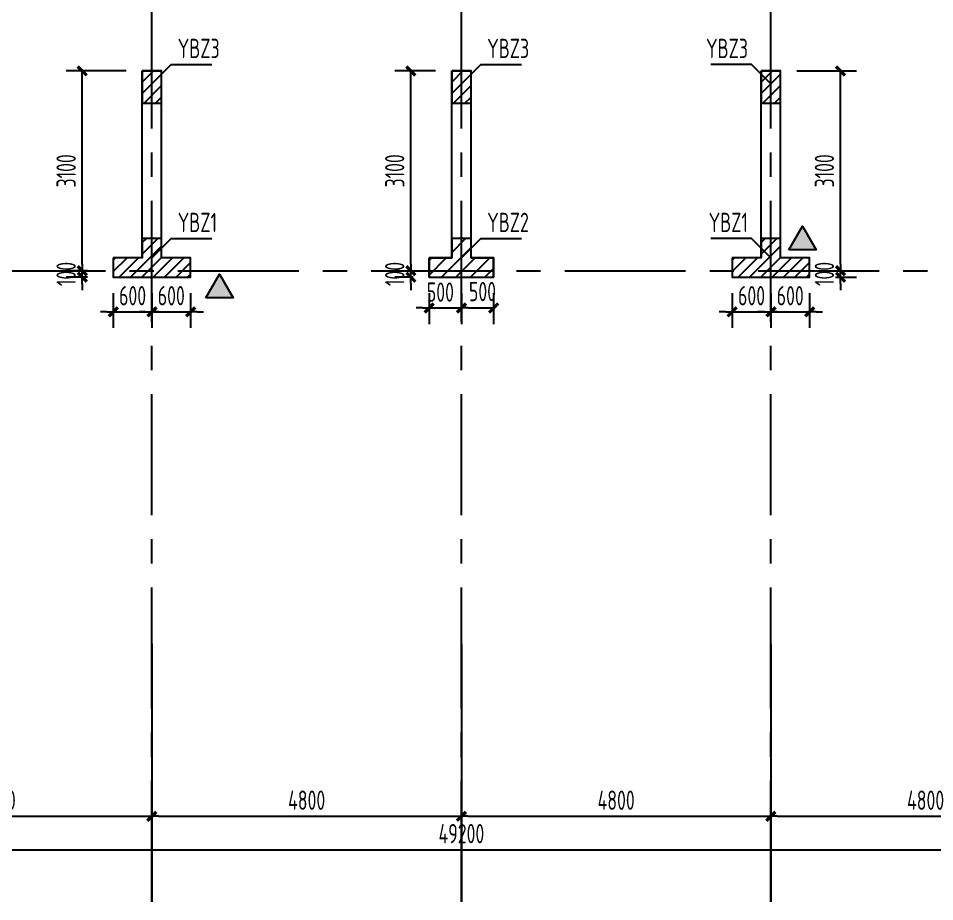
# Model space of a CAD drawing. Extents: x 580289 to 1106878, y -144605 to 78052.
# Drawn here: x 683089 to 697301, y 49127 to 62835 of the extents above; entities that cross this region are included whole.
import ezdxf

# ---------------------------------------------------------------- set-up
doc = ezdxf.new("R2010")
doc.units = 0
doc.header["$LTSCALE"] = 100
doc.linetypes.add('CENTER', pattern=[2, 1.25, -0.25, 0.25, -0.25])
doc.linetypes.add('DASHED', pattern=[0.75, 0.5, -0.25])
doc.layers.get('0').update_dxf_attribs({"linetype": 'CONTINUOUS'})
doc.layers.get('Defpoints').update_dxf_attribs({"linetype": 'CONTINUOUS'})
for name, color, linetype in [('AXIS', 3, 'CONTINUOUS'), ('b边缘构件', 240, 'CONTINUOUS'), ('b边缘构件阴影', 240, 'CONTINUOUS'), ('COLU', 7, 'CONTINUOUS'), ('COLU_DASH', 9, 'DASHED'), ('DIM', 3, 'CONTINUOUS'), ('PAXIS', 253, 'CENTER'), ('TEXT', 2, 'CONTINUOUS'), ('THIN', 7, 'CONTINUOUS')]:
    doc.layers.add(name, color=color, linetype=linetype)
doc.styles.get("Standard").update_dxf_attribs({"font": 'tssdeng.shx', "width": 0.7, "bigfont": 'tssdchn.shx'})
doc.styles.add('TSSD_Dimension', font='Tssdeng.shx', dxfattribs={"width": 0.7, "bigfont": 'tssdchn.shx'})
doc.dimstyles.new('TSSD_100_100$0', dxfattribs={"dimtxt": 300, "dimasz": 100, "dimexe": 250, "dimexo": 250, "dimgap": 100, "dimtad": 1, "dimdec": 0, "dimzin": 0, "dimdsep": 46, "dimtxsty": 'TSSD_Dimension', "dimblk": '_TSDBK', "dimblk1": '_TSDBK', "dimblk2": '_TSDBK', "dimsah": 1, "dimcen": 0, "dimclrt": 7, "dimadec": 0, "dimazin": 0, "dimtfac": 1, "dimtdec": 0, "dimtix": 1, "dimtmove": 2, "dimatfit": 3, "dimldrblk": '_TSDBK', "dimfxl": 1, "dimtolj": 1, "dimtzin": 0, "dimarcsym": 0})

# ---------------------------------------------------------------- blocks, each defined once
blk = doc.blocks.new('_TSDBK')
blk.add_line((-1, 0), (0, 0))
at = {"const_width": 0.5}
blk.add_lwpolyline([(-0.7, -0.7), (0.7, 0.7)], dxfattribs=at)
blk = doc.blocks.new('*D39')
at = {"layer": 'Defpoints', "color": 0}
for p in [(684080, 58918), (684411, 58918), (684411, 58818)]:
    blk.add_point(p, dxfattribs=at)
at = {"layer": 'DIM', "color": 0, "lineweight": -2}
for p, q in [((684080, 59018), (684080, 59118)), ((684161, 58918), (683830, 58918)), ((684080, 58818), (684080, 58918)), ((684161, 58818), (683830, 58818)), ((684080, 58718), (684080, 58618))]:
    blk.add_line(p, q, dxfattribs=at)
at = {"layer": 'DIM', "color": 0, "lineweight": -2, "xscale": 100, "yscale": 100, "zscale": 100}
for p, rotation in [((684080, 58918), 270), ((684080, 58818), 90)]:
    blk.add_blockref('_TSDBK', p, dxfattribs=dict(at, rotation=rotation))
at = {"layer": 'DIM', "color": 7, "insert": (683830, 58868), "char_height": 300, "attachment_point": 5, "rotation": 90, "style": 'TSSD_Dimension'}
blk.add_mtext('\\A1;100', dxfattribs=at)
blk = doc.blocks.new('*D40')
at = {"layer": 'Defpoints', "color": 0}
for p in [(684080, 62018), (685011, 62018), (684411, 58918)]:
    blk.add_point(p, dxfattribs=at)
at = {"layer": 'DIM', "color": 0, "lineweight": -2}
for p, q in [((684761, 62018), (683830, 62018)), ((684080, 59018), (684080, 61918)), ((684161, 58918), (683830, 58918))]:
    blk.add_line(p, q, dxfattribs=at)
at = {"layer": 'DIM', "color": 0, "lineweight": -2, "xscale": 100, "yscale": 100, "zscale": 100}
for p, rotation in [((684080, 62018), 90), ((684080, 58918), 270)]:
    blk.add_blockref('_TSDBK', p, dxfattribs=dict(at, rotation=rotation))
at = {"layer": 'DIM', "color": 7, "insert": (683830, 60468), "char_height": 300, "attachment_point": 5, "rotation": 90, "style": 'TSSD_Dimension'}
blk.add_mtext('\\A1;3100', dxfattribs=at)
blk = doc.blocks.new('*D41')
at = {"layer": 'Defpoints', "color": 0}
for p in [(689461, 58818), (689961, 58818), (689961, 58340)]:
    blk.add_point(p, dxfattribs=at)
at = {"layer": 'DIM', "color": 0, "lineweight": -2}
for p, q in [((689461, 58568), (689461, 58090)), ((689961, 58568), (689961, 58090)), ((689361, 58340), (689261, 58340)), ((689461, 58340), (689961, 58340)), ((690061, 58340), (690161, 58340))]:
    blk.add_line(p, q, dxfattribs=at)
at = {"layer": 'DIM', "color": 0, "lineweight": -2, "xscale": 100, "yscale": 100, "zscale": 100}
blk.add_blockref('_TSDBK', (689461, 58340), dxfattribs=at)
at = {"layer": 'DIM', "color": 0, "lineweight": -2, "xscale": 100, "yscale": 100, "zscale": 100, "rotation": 180}
blk.add_blockref('_TSDBK', (689961, 58340), dxfattribs=at)
at = {"layer": 'DIM', "color": 7, "insert": (689635, 58586), "char_height": 300, "attachment_point": 5, "style": 'TSSD_Dimension'}
blk.add_mtext('\\A1;500', dxfattribs=at)
blk = doc.blocks.new('*D42')
at = {"layer": 'Defpoints', "color": 0}
for p in [(689961, 58818), (690461, 58818), (690461, 58340)]:
    blk.add_point(p, dxfattribs=at)
at = {"layer": 'DIM', "color": 0, "lineweight": -2}
for p, q in [((689961, 58568), (689961, 58090)), ((690461, 58568), (690461, 58090)), ((690061, 58340), (690361, 58340))]:
    blk.add_line(p, q, dxfattribs=at)
at = {"layer": 'DIM', "color": 0, "lineweight": -2, "xscale": 100, "yscale": 100, "zscale": 100, "rotation": 180}
blk.add_blockref('_TSDBK', (689961, 58340), dxfattribs=at)
at = {"layer": 'DIM', "color": 0, "lineweight": -2, "xscale": 100, "yscale": 100, "zscale": 100}
blk.add_blockref('_TSDBK', (690461, 58340), dxfattribs=at)
at = {"layer": 'DIM', "color": 7, "insert": (690288, 58595), "char_height": 300, "attachment_point": 5, "style": 'TSSD_Dimension'}
blk.add_mtext('\\A1;500', dxfattribs=at)
blk = doc.blocks.new('*D43')
at = {"layer": 'Defpoints', "color": 0}
for p in [(689177, 58918), (689260, 58918), (689461, 58818)]:
    blk.add_point(p, dxfattribs=at)
at = {"layer": 'DIM', "color": 0, "lineweight": -2}
for p, q in [((689177, 59018), (689177, 59118)), ((689010, 58918), (688927, 58918)), ((689177, 58818), (689177, 58918)), ((689211, 58818), (688927, 58818)), ((689177, 58718), (689177, 58618))]:
    blk.add_line(p, q, dxfattribs=at)
at = {"layer": 'DIM', "color": 0, "lineweight": -2, "xscale": 100, "yscale": 100, "zscale": 100}
for p, rotation in [((689177, 58918), 270), ((689177, 58818), 90)]:
    blk.add_blockref('_TSDBK', p, dxfattribs=dict(at, rotation=rotation))
at = {"layer": 'DIM', "color": 7, "insert": (688927, 58868), "char_height": 300, "attachment_point": 5, "rotation": 90, "style": 'TSSD_Dimension'}
blk.add_mtext('\\A1;100', dxfattribs=at)
blk = doc.blocks.new('*D44')
at = {"layer": 'Defpoints', "color": 0}
for p in [(689177, 62018), (689811, 62018), (689260, 58918)]:
    blk.add_point(p, dxfattribs=at)
at = {"layer": 'DIM', "color": 0, "lineweight": -2}
for p, q in [((689561, 62018), (688927, 62018)), ((689177, 59018), (689177, 61918)), ((689010, 58918), (688927, 58918))]:
    blk.add_line(p, q, dxfattribs=at)
at = {"layer": 'DIM', "color": 0, "lineweight": -2, "xscale": 100, "yscale": 100, "zscale": 100}
for p, rotation in [((689177, 62018), 90), ((689177, 58918), 270)]:
    blk.add_blockref('_TSDBK', p, dxfattribs=dict(at, rotation=rotation))
at = {"layer": 'DIM', "color": 7, "insert": (688927, 60468), "char_height": 300, "attachment_point": 5, "rotation": 90, "style": 'TSSD_Dimension'}
blk.add_mtext('\\A1;3100', dxfattribs=at)
blk = doc.blocks.new('*D112')
at = {"layer": 'Defpoints', "color": 0}
for p in [(695511, 58918), (695841, 58918), (695511, 58818)]:
    blk.add_point(p, dxfattribs=at)
at = {"layer": 'DIM', "color": 0, "lineweight": -2}
for p, q in [((695841, 59018), (695841, 59118)), ((695761, 58918), (696091, 58918)), ((695841, 58818), (695841, 58918)), ((695761, 58818), (696091, 58818)), ((695841, 58718), (695841, 58618))]:
    blk.add_line(p, q, dxfattribs=at)
at = {"layer": 'DIM', "color": 0, "lineweight": -2, "xscale": 100, "yscale": 100, "zscale": 100}
for p, rotation in [((695841, 58918), 270), ((695841, 58818), 90)]:
    blk.add_blockref('_TSDBK', p, dxfattribs=dict(at, rotation=rotation))
at = {"layer": 'DIM', "color": 7, "insert": (695591, 58868), "char_height": 300, "attachment_point": 5, "rotation": 90, "style": 'TSSD_Dimension'}
blk.add_mtext('\\A1;100', dxfattribs=at)
blk = doc.blocks.new('*D113')
at = {"layer": 'Defpoints', "color": 0}
for p in [(694911, 62018), (695841, 62018), (695511, 58918)]:
    blk.add_point(p, dxfattribs=at)
at = {"layer": 'DIM', "color": 0, "lineweight": -2}
for p, q in [((695161, 62018), (696091, 62018)), ((695841, 59018), (695841, 61918)), ((695761, 58918), (696091, 58918))]:
    blk.add_line(p, q, dxfattribs=at)
at = {"layer": 'DIM', "color": 0, "lineweight": -2, "xscale": 100, "yscale": 100, "zscale": 100}
for p, rotation in [((695841, 62018), 90), ((695841, 58918), 270)]:
    blk.add_blockref('_TSDBK', p, dxfattribs=dict(at, rotation=rotation))
at = {"layer": 'DIM', "color": 7, "insert": (695591, 60468), "char_height": 300, "attachment_point": 5, "rotation": 90, "style": 'TSSD_Dimension'}
blk.add_mtext('\\A1;3100', dxfattribs=at)
blk = doc.blocks.new('*D273')
at = {"layer": 'Defpoints', "color": 0}
for p in [(684080, 58918), (684411, 58918), (684411, 58818)]:
    blk.add_point(p, dxfattribs=at)
at = {"layer": 'DIM', "color": 0, "lineweight": -2}
for p, q in [((684080, 59018), (684080, 59118)), ((684161, 58918), (683830, 58918)), ((684080, 58818), (684080, 58918)), ((684161, 58818), (683830, 58818)), ((684080, 58718), (684080, 58618))]:
    blk.add_line(p, q, dxfattribs=at)
at = {"layer": 'DIM', "color": 0, "lineweight": -2, "xscale": 100, "yscale": 100, "zscale": 100}
for p, rotation in [((684080, 58918), 270), ((684080, 58818), 90)]:
    blk.add_blockref('_TSDBK', p, dxfattribs=dict(at, rotation=rotation))
at = {"layer": 'DIM', "color": 7, "insert": (683830, 58868), "char_height": 300, "attachment_point": 5, "rotation": 90, "style": 'TSSD_Dimension'}
blk.add_mtext('\\A1;100', dxfattribs=at)
blk = doc.blocks.new('*D274')
at = {"layer": 'Defpoints', "color": 0}
for p in [(684080, 62018), (685011, 62018), (684411, 58918)]:
    blk.add_point(p, dxfattribs=at)
at = {"layer": 'DIM', "color": 0, "lineweight": -2}
for p, q in [((684761, 62018), (683830, 62018)), ((684080, 59018), (684080, 61918)), ((684161, 58918), (683830, 58918))]:
    blk.add_line(p, q, dxfattribs=at)
at = {"layer": 'DIM', "color": 0, "lineweight": -2, "xscale": 100, "yscale": 100, "zscale": 100}
for p, rotation in [((684080, 62018), 90), ((684080, 58918), 270)]:
    blk.add_blockref('_TSDBK', p, dxfattribs=dict(at, rotation=rotation))
at = {"layer": 'DIM', "color": 7, "insert": (683830, 60468), "char_height": 300, "attachment_point": 5, "rotation": 90, "style": 'TSSD_Dimension'}
blk.add_mtext('\\A1;3100', dxfattribs=at)
blk = doc.blocks.new('*D275')
at = {"layer": 'Defpoints', "color": 0}
for p in [(689461, 58818), (689961, 58818), (689961, 58340)]:
    blk.add_point(p, dxfattribs=at)
at = {"layer": 'DIM', "color": 0, "lineweight": -2}
for p, q in [((689461, 58568), (689461, 58090)), ((689961, 58568), (689961, 58090)), ((689361, 58340), (689261, 58340)), ((689461, 58340), (689961, 58340)), ((690061, 58340), (690161, 58340))]:
    blk.add_line(p, q, dxfattribs=at)
at = {"layer": 'DIM', "color": 0, "lineweight": -2, "xscale": 100, "yscale": 100, "zscale": 100}
blk.add_blockref('_TSDBK', (689461, 58340), dxfattribs=at)
at = {"layer": 'DIM', "color": 0, "lineweight": -2, "xscale": 100, "yscale": 100, "zscale": 100, "rotation": 180}
blk.add_blockref('_TSDBK', (689961, 58340), dxfattribs=at)
at = {"layer": 'DIM', "color": 7, "insert": (689635, 58586), "char_height": 300, "attachment_point": 5, "style": 'TSSD_Dimension'}
blk.add_mtext('\\A1;500', dxfattribs=at)
blk = doc.blocks.new('*D276')
at = {"layer": 'Defpoints', "color": 0}
for p in [(689961, 58818), (690461, 58818), (690461, 58340)]:
    blk.add_point(p, dxfattribs=at)
at = {"layer": 'DIM', "color": 0, "lineweight": -2}
for p, q in [((689961, 58568), (689961, 58090)), ((690461, 58568), (690461, 58090)), ((690061, 58340), (690361, 58340))]:
    blk.add_line(p, q, dxfattribs=at)
at = {"layer": 'DIM', "color": 0, "lineweight": -2, "xscale": 100, "yscale": 100, "zscale": 100, "rotation": 180}
blk.add_blockref('_TSDBK', (689961, 58340), dxfattribs=at)
at = {"layer": 'DIM', "color": 0, "lineweight": -2, "xscale": 100, "yscale": 100, "zscale": 100}
blk.add_blockref('_TSDBK', (690461, 58340), dxfattribs=at)
at = {"layer": 'DIM', "color": 7, "insert": (690288, 58595), "char_height": 300, "attachment_point": 5, "style": 'TSSD_Dimension'}
blk.add_mtext('\\A1;500', dxfattribs=at)
blk = doc.blocks.new('*D277')
at = {"layer": 'Defpoints', "color": 0}
for p in [(689177, 58918), (689260, 58918), (689461, 58818)]:
    blk.add_point(p, dxfattribs=at)
at = {"layer": 'DIM', "color": 0, "lineweight": -2}
for p, q in [((689177, 59018), (689177, 59118)), ((689010, 58918), (688927, 58918)), ((689177, 58818), (689177, 58918)), ((689211, 58818), (688927, 58818)), ((689177, 58718), (689177, 58618))]:
    blk.add_line(p, q, dxfattribs=at)
at = {"layer": 'DIM', "color": 0, "lineweight": -2, "xscale": 100, "yscale": 100, "zscale": 100}
for p, rotation in [((689177, 58918), 270), ((689177, 58818), 90)]:
    blk.add_blockref('_TSDBK', p, dxfattribs=dict(at, rotation=rotation))
at = {"layer": 'DIM', "color": 7, "insert": (688927, 58868), "char_height": 300, "attachment_point": 5, "rotation": 90, "style": 'TSSD_Dimension'}
blk.add_mtext('\\A1;100', dxfattribs=at)
blk = doc.blocks.new('*D278')
at = {"layer": 'Defpoints', "color": 0}
for p in [(689177, 62018), (689811, 62018), (689260, 58918)]:
    blk.add_point(p, dxfattribs=at)
at = {"layer": 'DIM', "color": 0, "lineweight": -2}
for p, q in [((689561, 62018), (688927, 62018)), ((689177, 59018), (689177, 61918)), ((689010, 58918), (688927, 58918))]:
    blk.add_line(p, q, dxfattribs=at)
at = {"layer": 'DIM', "color": 0, "lineweight": -2, "xscale": 100, "yscale": 100, "zscale": 100}
for p, rotation in [((689177, 62018), 90), ((689177, 58918), 270)]:
    blk.add_blockref('_TSDBK', p, dxfattribs=dict(at, rotation=rotation))
at = {"layer": 'DIM', "color": 7, "insert": (688927, 60468), "char_height": 300, "attachment_point": 5, "rotation": 90, "style": 'TSSD_Dimension'}
blk.add_mtext('\\A1;3100', dxfattribs=at)
blk = doc.blocks.new('*D348')
at = {"layer": 'Defpoints', "color": 0}
for p in [(695511, 58918), (695841, 58918), (695511, 58818)]:
    blk.add_point(p, dxfattribs=at)
at = {"layer": 'DIM', "color": 0, "lineweight": -2}
for p, q in [((695841, 59018), (695841, 59118)), ((695761, 58918), (696091, 58918)), ((695841, 58818), (695841, 58918)), ((695761, 58818), (696091, 58818)), ((695841, 58718), (695841, 58618))]:
    blk.add_line(p, q, dxfattribs=at)
at = {"layer": 'DIM', "color": 0, "lineweight": -2, "xscale": 100, "yscale": 100, "zscale": 100}
for p, rotation in [((695841, 58918), 270), ((695841, 58818), 90)]:
    blk.add_blockref('_TSDBK', p, dxfattribs=dict(at, rotation=rotation))
at = {"layer": 'DIM', "color": 7, "insert": (695591, 58868), "char_height": 300, "attachment_point": 5, "rotation": 90, "style": 'TSSD_Dimension'}
blk.add_mtext('\\A1;100', dxfattribs=at)
blk = doc.blocks.new('*D349')
at = {"layer": 'Defpoints', "color": 0}
for p in [(694911, 62018), (695841, 62018), (695511, 58918)]:
    blk.add_point(p, dxfattribs=at)
at = {"layer": 'DIM', "color": 0, "lineweight": -2}
for p, q in [((695161, 62018), (696091, 62018)), ((695841, 59018), (695841, 61918)), ((695761, 58918), (696091, 58918))]:
    blk.add_line(p, q, dxfattribs=at)
at = {"layer": 'DIM', "color": 0, "lineweight": -2, "xscale": 100, "yscale": 100, "zscale": 100}
for p, rotation in [((695841, 62018), 90), ((695841, 58918), 270)]:
    blk.add_blockref('_TSDBK', p, dxfattribs=dict(at, rotation=rotation))
at = {"layer": 'DIM', "color": 7, "insert": (695591, 60468), "char_height": 300, "attachment_point": 5, "rotation": 90, "style": 'TSSD_Dimension'}
blk.add_mtext('\\A1;3100', dxfattribs=at)
blk = doc.blocks.new('*D449')
at = {"layer": 'Defpoints', "color": 0}
for p in [(665361, 49933), (714561, 49933), (714561, 49933)]:
    blk.add_point(p, dxfattribs=at)
at = {"layer": 'DIM', "color": 0, "lineweight": -2}
for p, q in [((714561, 50183), (714561, 50183)), ((665461, 49933), (714461, 49933))]:
    blk.add_line(p, q, dxfattribs=at)
at = {"layer": 'DIM', "color": 0, "lineweight": -2, "xscale": 100, "yscale": 100, "zscale": 100, "rotation": 180}
blk.add_blockref('_TSDBK', (665361, 49933), dxfattribs=at)
at = {"layer": 'DIM', "color": 0, "lineweight": -2, "xscale": 100, "yscale": 100, "zscale": 100}
blk.add_blockref('_TSDBK', (714561, 49933), dxfattribs=at)
at = {"layer": 'DIM', "color": 7, "insert": (689961, 50183), "char_height": 300, "attachment_point": 5, "style": 'TSSD_Dimension'}
blk.add_mtext('\\A1;49200', dxfattribs=at)
blk = doc.blocks.new('*D454')
at = {"layer": 'Defpoints', "color": 0}
for p in [(680361, 50452), (685161, 50452), (685161, 50452)]:
    blk.add_point(p, dxfattribs=at)
at = {"layer": 'DIM', "color": 0, "lineweight": -2}
for p, q in [((680361, 50702), (680361, 50702)), ((680461, 50452), (685061, 50452))]:
    blk.add_line(p, q, dxfattribs=at)
at = {"layer": 'DIM', "color": 0, "lineweight": -2, "xscale": 100, "yscale": 100, "zscale": 100, "rotation": 180}
blk.add_blockref('_TSDBK', (680361, 50452), dxfattribs=at)
at = {"layer": 'DIM', "color": 0, "lineweight": -2, "xscale": 100, "yscale": 100, "zscale": 100}
blk.add_blockref('_TSDBK', (685161, 50452), dxfattribs=at)
at = {"layer": 'DIM', "color": 7, "insert": (682761, 50702), "char_height": 300, "attachment_point": 5, "style": 'TSSD_Dimension'}
blk.add_mtext('\\A1;4800', dxfattribs=at)
blk = doc.blocks.new('*D455')
at = {"layer": 'Defpoints', "color": 0}
for p in [(685161, 50452), (689961, 50452), (689961, 50452)]:
    blk.add_point(p, dxfattribs=at)
at = {"layer": 'DIM', "color": 0, "lineweight": -2}
for p, q in [((685261, 50452), (689861, 50452)), ((689961, 50202), (689961, 50202))]:
    blk.add_line(p, q, dxfattribs=at)
at = {"layer": 'DIM', "color": 0, "lineweight": -2, "xscale": 100, "yscale": 100, "zscale": 100, "rotation": 180}
blk.add_blockref('_TSDBK', (685161, 50452), dxfattribs=at)
at = {"layer": 'DIM', "color": 0, "lineweight": -2, "xscale": 100, "yscale": 100, "zscale": 100}
blk.add_blockref('_TSDBK', (689961, 50452), dxfattribs=at)
at = {"layer": 'DIM', "color": 7, "insert": (687561, 50702), "char_height": 300, "attachment_point": 5, "style": 'TSSD_Dimension'}
blk.add_mtext('\\A1;4800', dxfattribs=at)
blk = doc.blocks.new('*D456')
at = {"layer": 'Defpoints', "color": 0}
for p in [(689961, 50452), (694761, 50452), (694761, 50452)]:
    blk.add_point(p, dxfattribs=at)
at = {"layer": 'DIM', "color": 0, "lineweight": -2}
for p, q in [((690061, 50452), (694661, 50452)), ((689961, 50202), (689961, 50202)), ((694761, 50202), (694761, 50202))]:
    blk.add_line(p, q, dxfattribs=at)
at = {"layer": 'DIM', "color": 0, "lineweight": -2, "xscale": 100, "yscale": 100, "zscale": 100, "rotation": 180}
blk.add_blockref('_TSDBK', (689961, 50452), dxfattribs=at)
at = {"layer": 'DIM', "color": 0, "lineweight": -2, "xscale": 100, "yscale": 100, "zscale": 100}
blk.add_blockref('_TSDBK', (694761, 50452), dxfattribs=at)
at = {"layer": 'DIM', "color": 7, "insert": (692361, 50702), "char_height": 300, "attachment_point": 5, "style": 'TSSD_Dimension'}
blk.add_mtext('\\A1;4800', dxfattribs=at)
blk = doc.blocks.new('*D457')
at = {"layer": 'Defpoints', "color": 0}
for p in [(694761, 50452), (699561, 50452), (699561, 50452)]:
    blk.add_point(p, dxfattribs=at)
at = {"layer": 'DIM', "color": 0, "lineweight": -2}
for p, q in [((694861, 50452), (699461, 50452)), ((694761, 50202), (694761, 50202)), ((699561, 50202), (699561, 50202))]:
    blk.add_line(p, q, dxfattribs=at)
at = {"layer": 'DIM', "color": 0, "lineweight": -2, "xscale": 100, "yscale": 100, "zscale": 100, "rotation": 180}
blk.add_blockref('_TSDBK', (694761, 50452), dxfattribs=at)
at = {"layer": 'DIM', "color": 0, "lineweight": -2, "xscale": 100, "yscale": 100, "zscale": 100}
blk.add_blockref('_TSDBK', (699561, 50452), dxfattribs=at)
at = {"layer": 'DIM', "color": 7, "insert": (697161, 50702), "char_height": 300, "attachment_point": 5, "style": 'TSSD_Dimension'}
blk.add_mtext('\\A1;4800', dxfattribs=at)
blk = doc.blocks.new('*D495')
at = {"layer": 'Defpoints', "color": 0}
for p in [(685161, 58818), (685761, 58818), (685761, 58280)]:
    blk.add_point(p, dxfattribs=at)
at = {"layer": 'DIM', "color": 0, "lineweight": -2}
for p, q in [((685161, 58568), (685161, 58030)), ((685761, 58568), (685761, 58030)), ((685061, 58280), (684961, 58280)), ((685161, 58280), (685761, 58280)), ((685861, 58280), (685961, 58280))]:
    blk.add_line(p, q, dxfattribs=at)
at = {"layer": 'DIM', "color": 0, "lineweight": -2, "xscale": 100, "yscale": 100, "zscale": 100}
blk.add_blockref('_TSDBK', (685161, 58280), dxfattribs=at)
at = {"layer": 'DIM', "color": 0, "lineweight": -2, "xscale": 100, "yscale": 100, "zscale": 100, "rotation": 180}
blk.add_blockref('_TSDBK', (685761, 58280), dxfattribs=at)
at = {"layer": 'DIM', "color": 7, "insert": (685461, 58530), "char_height": 300, "attachment_point": 5, "style": 'TSSD_Dimension'}
blk.add_mtext('\\A1;600', dxfattribs=at)
blk = doc.blocks.new('*D496')
at = {"layer": 'Defpoints', "color": 0}
for p in [(684561, 58818), (685161, 58818), (685161, 58280)]:
    blk.add_point(p, dxfattribs=at)
at = {"layer": 'DIM', "color": 0, "lineweight": -2}
for p, q in [((684561, 58568), (684561, 58030)), ((685161, 58568), (685161, 58030)), ((684461, 58280), (684361, 58280)), ((684561, 58280), (685161, 58280)), ((685261, 58280), (685361, 58280))]:
    blk.add_line(p, q, dxfattribs=at)
at = {"layer": 'DIM', "color": 0, "lineweight": -2, "xscale": 100, "yscale": 100, "zscale": 100}
blk.add_blockref('_TSDBK', (684561, 58280), dxfattribs=at)
at = {"layer": 'DIM', "color": 0, "lineweight": -2, "xscale": 100, "yscale": 100, "zscale": 100, "rotation": 180}
blk.add_blockref('_TSDBK', (685161, 58280), dxfattribs=at)
at = {"layer": 'DIM', "color": 7, "insert": (684861, 58530), "char_height": 300, "attachment_point": 5, "style": 'TSSD_Dimension'}
blk.add_mtext('\\A1;600', dxfattribs=at)
blk = doc.blocks.new('*D497')
at = {"layer": 'Defpoints', "color": 0}
for p in [(694761, 58818), (695361, 58818), (695361, 58280)]:
    blk.add_point(p, dxfattribs=at)
at = {"layer": 'DIM', "color": 0, "lineweight": -2}
for p, q in [((694761, 58568), (694761, 58030)), ((695361, 58568), (695361, 58030)), ((694661, 58280), (694561, 58280)), ((694761, 58280), (695361, 58280)), ((695461, 58280), (695561, 58280))]:
    blk.add_line(p, q, dxfattribs=at)
at = {"layer": 'DIM', "color": 0, "lineweight": -2, "xscale": 100, "yscale": 100, "zscale": 100}
blk.add_blockref('_TSDBK', (694761, 58280), dxfattribs=at)
at = {"layer": 'DIM', "color": 0, "lineweight": -2, "xscale": 100, "yscale": 100, "zscale": 100, "rotation": 180}
blk.add_blockref('_TSDBK', (695361, 58280), dxfattribs=at)
at = {"layer": 'DIM', "color": 7, "insert": (695061, 58530), "char_height": 300, "attachment_point": 5, "style": 'TSSD_Dimension'}
blk.add_mtext('\\A1;600', dxfattribs=at)
blk = doc.blocks.new('*D498')
at = {"layer": 'Defpoints', "color": 0}
for p in [(694161, 58818), (694761, 58818), (694761, 58280)]:
    blk.add_point(p, dxfattribs=at)
at = {"layer": 'DIM', "color": 0, "lineweight": -2}
for p, q in [((694161, 58568), (694161, 58030)), ((694761, 58568), (694761, 58030)), ((694061, 58280), (693961, 58280)), ((694161, 58280), (694761, 58280)), ((694861, 58280), (694961, 58280))]:
    blk.add_line(p, q, dxfattribs=at)
at = {"layer": 'DIM', "color": 0, "lineweight": -2, "xscale": 100, "yscale": 100, "zscale": 100}
blk.add_blockref('_TSDBK', (694161, 58280), dxfattribs=at)
at = {"layer": 'DIM', "color": 0, "lineweight": -2, "xscale": 100, "yscale": 100, "zscale": 100, "rotation": 180}
blk.add_blockref('_TSDBK', (694761, 58280), dxfattribs=at)
at = {"layer": 'DIM', "color": 7, "insert": (694461, 58530), "char_height": 300, "attachment_point": 5, "style": 'TSSD_Dimension'}
blk.add_mtext('\\A1;600', dxfattribs=at)

msp = doc.modelspace()

# ---------------------------------------------------------------- hatches: boundary and pattern name
at = {"layer": 'b边缘构件阴影'}
h = msp.add_hatch(dxfattribs=at)
h.set_pattern_fill('ANSI31', color=256, scale=1000, style=0)
h.set_pattern_definition([(45, (756322.31, -104963.03), (-88.38835, 88.38835), [])])
h.paths.add_polyline_path([(685160.8, 62017.7), (685010.8, 62017.7), (685010.8, 61517.7), (685160.8, 61517.7)])
h.paths.add_polyline_path([(685310.8, 61967.7), (685160.8, 61817.7), (685160.8, 61517.7), (685310.8, 61517.7)])
h.paths.add_polyline_path([(685310.8, 61967.7), (685310.8, 62017.7), (685160.8, 62017.7), (685160.8, 61817.7)])
h = msp.add_hatch(dxfattribs=at)
h.set_pattern_fill('ANSI31', color=256, scale=1000, style=0)
h.set_pattern_definition([(45, (761122.31, -104963.03), (-88.38835, 88.38835), [])])
h.paths.add_polyline_path([(689960.8, 62017.7), (689810.8, 62017.7), (689810.8, 61517.7), (689960.8, 61517.7)])
h.paths.add_polyline_path([(690110.8, 61967.7), (689960.8, 61817.7), (689960.8, 61517.7), (690110.8, 61517.7)])
h.paths.add_polyline_path([(690110.8, 61967.7), (690110.8, 62017.7), (689960.8, 62017.7), (689960.8, 61817.7)])
h = msp.add_hatch(dxfattribs=at)
h.set_pattern_fill('ANSI31', color=256, scale=1000, style=0)
h.set_pattern_definition([(45, (765922.31, -104963.03), (-88.38835, 88.38835), [])])
h.paths.add_polyline_path([(694760.8, 62017.7), (694610.8, 62017.7), (694610.8, 61517.7), (694760.8, 61517.7)])
h.paths.add_polyline_path([(694910.8, 61967.7), (694760.8, 61817.7), (694760.8, 61517.7), (694910.8, 61517.7)])
h.paths.add_polyline_path([(694910.8, 61967.7), (694910.8, 62017.7), (694760.8, 62017.7), (694760.8, 61817.7)])
h = msp.add_hatch(dxfattribs=at)
h.set_pattern_fill('ANSI31', color=256, scale=1000, style=0)
h.set_pattern_definition([(45, (714962.84, 13999.33), (-88.38835, 88.38835), [])])
h.paths.add_polyline_path([(685160.8, 59417.7), (685010.8, 59417.7), (685010.8, 59117.7), (684560.8, 59117.7), (684560.8, 58917.7), (685160.8, 58917.7)])
h.paths.add_polyline_path([(685160.8, 58917.7), (684560.8, 58917.7), (684560.8, 58817.7), (685160.8, 58817.7)])
h.paths.add_polyline_path([(685760.8, 59117.7), (685310.8, 59117.7), (685310.8, 59267.7), (685160.8, 59117.7), (685160.8, 58917.7), (685760.8, 58917.7)])
h.paths.add_polyline_path([(685310.8, 59267.7), (685310.8, 59417.7), (685160.8, 59417.7), (685160.8, 59117.7)])
h.paths.add_polyline_path([(685760.8, 58917.7), (685160.8, 58917.7), (685160.8, 58817.7), (685760.8, 58817.7)])
h = msp.add_hatch(dxfattribs=at)
h.set_pattern_fill('ANSI31', color=256, scale=50, style=0)
h.set_pattern_definition([(45, (583042.47, 61992.31), (-112.2532, 112.2532), [])])
h.paths.add_polyline_path([(689460.8, 59117.7), (689460.8, 58817.7), (690460.8, 58817.7), (690460.8, 59117.7), (690110.8, 59117.7), (690110.8, 59417.7), (689810.8, 59417.7), (689810.8, 59117.7)], flags=0)
h = msp.add_hatch(dxfattribs=at)
h.set_pattern_fill('ANSI31', color=256, scale=1000, style=0)
h.set_pattern_definition([(45, (724562.84, 13999.33), (-88.38835, 88.38835), [])])
h.paths.add_polyline_path([(694760.8, 59417.7), (694610.8, 59417.7), (694610.8, 59117.7), (694160.8, 59117.7), (694160.8, 58917.7), (694760.8, 58917.7)])
h.paths.add_polyline_path([(694760.8, 58917.7), (694160.8, 58917.7), (694160.8, 58817.7), (694760.8, 58817.7)])
h.paths.add_polyline_path([(695360.8, 59117.7), (694910.8, 59117.7), (694910.8, 59267.7), (694760.8, 59117.7), (694760.8, 58917.7), (695360.8, 58917.7)])
h.paths.add_polyline_path([(694910.8, 59267.7), (694910.8, 59417.7), (694760.8, 59417.7), (694760.8, 59117.7)])
h.paths.add_polyline_path([(695360.8, 58917.7), (694760.8, 58917.7), (694760.8, 58817.7), (695360.8, 58817.7)])
at = {"layer": 'TEXT'}
for points in [[(695038.1, 59243.8), (695250.2, 59611.1), (695462.3, 59243.8)], [(685997.5, 58496.6), (686209.6, 58863.9), (686421.7, 58496.6)]]:
    msp.add_hatch(color=256, dxfattribs=at).paths.add_polyline_path(points)

# ---------------------------------------------------------------- linework, layer by layer
at = {"layer": 'AXIS'}
for p, q in [((685160.8, 53127.2), (685160.8, 49127.2)), ((689960.8, 53127.2), (689960.8, 49127.2)), ((694760.8, 53127.2), (694760.8, 49127.2))]:
    msp.add_line(p, q, dxfattribs=at)
at = {"layer": 'b边缘构件'}
for points in [[(685010.8, 62017.7), (685310.8, 62017.7)], [(685010.8, 62017.7), (685010.8, 61517.7), (685310.8, 61517.7), (685310.8, 62017.7), (685010.8, 62017.7)], [(689810.8, 62017.7), (690110.8, 62017.7)], [(689810.8, 62017.7), (689810.8, 61517.7), (690110.8, 61517.7), (690110.8, 62017.7), (689810.8, 62017.7)], [(694910.8, 62017.7), (694610.8, 62017.7)], [(694610.8, 62017.7), (694610.8, 61517.7), (694910.8, 61517.7), (694910.8, 62017.7), (694610.8, 62017.7)], [(684560.8, 59117.7), (684560.8, 58817.7), (685760.8, 58817.7), (685760.8, 59117.7), (685310.8, 59117.7), (685310.8, 59417.7), (685010.8, 59417.7), (685010.8, 59117.7), (684560.8, 59117.7)], [(689460.8, 59117.7), (689460.8, 58817.7), (690460.8, 58817.7), (690460.8, 59117.7), (690110.8, 59117.7), (690110.8, 59417.7), (689810.8, 59417.7), (689810.8, 59117.7), (689460.8, 59117.7)], [(694160.8, 59117.7), (694160.8, 58817.7), (695360.8, 58817.7), (695360.8, 59117.7), (694910.8, 59117.7), (694910.8, 59417.7), (694610.8, 59417.7), (694610.8, 59117.7), (694160.8, 59117.7)], [(689460.8, 59117.7), (689810.8, 59117.7)], [(689460.8, 58817.7), (689460.8, 59117.7)], [(690110.8, 59117.7), (690460.8, 59117.7)], [(690460.8, 59117.7), (690460.8, 58817.7)], [(689460.8, 58817.7), (689810.8, 58817.7)], [(689810.8, 58817.7), (690460.8, 58817.7)]]:
    msp.add_lwpolyline(points, dxfattribs=at)
at = {"layer": 'COLU'}
for points in [[(685010.8, 59117.7), (685010.8, 62017.7)], [(685010.8, 62017.7), (685310.8, 62017.7)], [(685310.8, 59117.7), (685310.8, 62017.7)], [(689810.8, 59117.7), (689810.8, 62017.7)], [(689810.8, 62017.7), (690110.8, 62017.7)], [(690110.8, 59117.7), (690110.8, 62017.7)], [(694610.8, 59117.7), (694610.8, 62017.7)], [(694610.8, 62017.7), (694910.8, 62017.7)], [(694910.8, 59117.7), (694910.8, 62017.7)], [(689460.8, 59117.7), (689810.8, 59117.7)], [(689460.8, 58817.7), (689460.8, 59117.7)], [(690110.8, 59117.7), (690460.8, 59117.7)], [(690460.8, 59117.7), (690460.8, 58817.7)], [(689460.8, 58817.7), (689810.8, 58817.7)], [(689810.8, 58817.7), (690460.8, 58817.7)]]:
    msp.add_lwpolyline(points, dxfattribs=at)
at = {"layer": 'COLU_DASH', "color": 32}
for p, q in [((685010.8, 61517.7), (685310.8, 61517.7)), ((689810.8, 61517.7), (690110.8, 61517.7)), ((694610.8, 61517.7), (694910.8, 61517.7))]:
    msp.add_line(p, q, dxfattribs=at)
at = {"layer": 'PAXIS', "linetype": 'CENTER', "ltscale": 15}
for p, q in [((685160.8, 49127.2), (685160.8, 75567.8)), ((694760.8, 49127.2), (694760.8, 75567.8)), ((689960.8, 49127.2), (689960.8, 68418.4)), ((664563.2, 58917.7), (715358.4, 58917.7))]:
    msp.add_line(p, q, dxfattribs=at)
at = {"layer": 'TEXT', "elevation": -1181.6}
for points in [[(695038.1, 59243.8), (695250.2, 59611.1), (695462.3, 59243.8)], [(685997.5, 58496.6), (686209.6, 58863.9), (686421.7, 58496.6)]]:
    msp.add_lwpolyline(points, close=True, dxfattribs=at)
at = {"layer": 'THIN'}
for points in [[(685160.8, 61817.7), (685460.8, 62117.7), (686090.8, 62117.7)], [(689960.8, 61817.7), (690260.8, 62117.7), (690890.8, 62117.7)], [(694760.8, 61817.7), (694460.8, 62117.7), (693830.8, 62117.7)], [(685160.8, 59117.7), (685460.8, 59417.7), (686090.8, 59417.7)], [(689960.8, 59117.7), (690260.8, 59417.7), (690890.8, 59417.7)], [(694760.8, 59117.7), (694460.8, 59417.7), (693830.8, 59417.7)]]:
    msp.add_lwpolyline(points, dxfattribs=at)

# ---------------------------------------------------------------- texts
at = {"layer": 'TEXT', "width": 0.7}
for s, p in [('YBZ3', (685560.8, 62217.7)), ('YBZ3', (690360.8, 62217.7)), ('YBZ1', (685560.8, 59517.7)), ('YBZ2', (690360.8, 59517.7))]:
    msp.add_text(s, height=300, dxfattribs=at).set_placement(p)
for s, p in [('YBZ3', (693755, 62217.7)), ('YBZ1', (693795.4, 59517.7))]:
    msp.add_text(s, height=300, rotation=360, dxfattribs=at).set_placement(p)

# ---------------------------------------------------------------- dimensions: what is measured, and where the dimension line sits
at = {"layer": 'DIM'}
for base, p1, p2, picture, middle in [((684080.2, 62017.7), (684410.8, 58917.7), (685010.8, 62017.7), '*D40', (683830.2, 60467.7)), ((684080.2, 62017.7), (684410.8, 58917.7), (685010.8, 62017.7), '*D274', (683830.2, 60467.7)), ((689177, 62017.7), (689259.8, 58917.7), (689810.8, 62017.7), '*D44', (688927, 60467.7)), ((689177, 62017.7), (689259.8, 58917.7), (689810.8, 62017.7), '*D278', (688927, 60467.7)), ((695841.4, 62017.7), (695510.8, 58917.7), (694910.8, 62017.7), '*D113', (695591.4, 60467.7)), ((695841.4, 62017.7), (695510.8, 58917.7), (694910.8, 62017.7), '*D349', (695591.4, 60467.7)), ((684080.2, 58917.7), (684410.8, 58817.7), (684410.8, 58917.7), '*D39', (683830.2, 58867.7)), ((684080.2, 58917.7), (684410.8, 58817.7), (684410.8, 58917.7), '*D273', (683830.2, 58867.7)), ((689177, 58917.7), (689460.8, 58817.7), (689259.8, 58917.7), '*D43', (688927, 58867.7)), ((689177, 58917.7), (689460.8, 58817.7), (689259.8, 58917.7), '*D277', (688927, 58867.7)), ((695841.4, 58917.7), (695510.8, 58817.7), (695510.8, 58917.7), '*D112', (695591.4, 58867.7)), ((695841.4, 58917.7), (695510.8, 58817.7), (695510.8, 58917.7), '*D348', (695591.4, 58867.7))]:
    dim = msp.add_linear_dim(base=base, p1=p1, p2=p2, angle=90, dimstyle='TSSD_100_100$0', dxfattribs=at)
    dim.commit()
    dim.dimension.update_dxf_attribs({"geometry": picture, "text_midpoint": middle})
for base, p1, p2, picture, middle in [((685160.8, 58279.8), (684560.8, 58817.7), (685160.8, 58817.7), '*D496', (684860.8, 58529.8)), ((685760.8, 58279.8), (685160.8, 58817.7), (685760.8, 58817.7), '*D495', (685460.8, 58529.8)), ((694760.8, 58279.8), (694160.8, 58817.7), (694760.8, 58817.7), '*D498', (694460.8, 58529.8)), ((695360.8, 58279.8), (694760.8, 58817.7), (695360.8, 58817.7), '*D497', (695060.8, 58529.8)), ((685160.8, 50452.4), (680360.8, 50452.4), (685160.8, 50452.4), '*D454', (682760.8, 50702.4)), ((689960.8, 50452.4), (685160.8, 50452.4), (689960.8, 50452.4), '*D455', (687560.8, 50702.4)), ((694760.8, 50452.4), (689960.8, 50452.4), (694760.8, 50452.4), '*D456', (692360.8, 50702.4)), ((699560.8, 50452.4), (694760.8, 50452.4), (699560.8, 50452.4), '*D457', (697160.8, 50702.4)), ((714560.8, 49933.2), (665360.8, 49933.2), (714560.8, 49933.2), '*D449', (689960.8, 50183.2))]:
    dim = msp.add_linear_dim(base=base, p1=p1, p2=p2, dimstyle='TSSD_100_100$0', dxfattribs=at)
    dim.commit()
    dim.dimension.update_dxf_attribs({"geometry": picture, "text_midpoint": middle})
for base, p1, p2, picture, middle in [((689960.8, 58340.3), (689460.8, 58817.7), (689960.8, 58817.7), '*D41', (689635.4, 58586.4)), ((689960.8, 58340.3), (689460.8, 58817.7), (689960.8, 58817.7), '*D275', (689635.4, 58586.4)), ((690460.8, 58340.3), (689960.8, 58817.7), (690460.8, 58817.7), '*D42', (690288.2, 58594.9)), ((690460.8, 58340.3), (689960.8, 58817.7), (690460.8, 58817.7), '*D276', (690288.2, 58594.9))]:
    dim = msp.add_linear_dim(base=base, p1=p1, p2=p2, dimstyle='TSSD_100_100$0', dxfattribs=at)
    dim.commit()
    dim.dimension.update_dxf_attribs({"geometry": picture, "text_midpoint": middle, "dimtype": 160})

doc.saveas('drawing.dxf')
